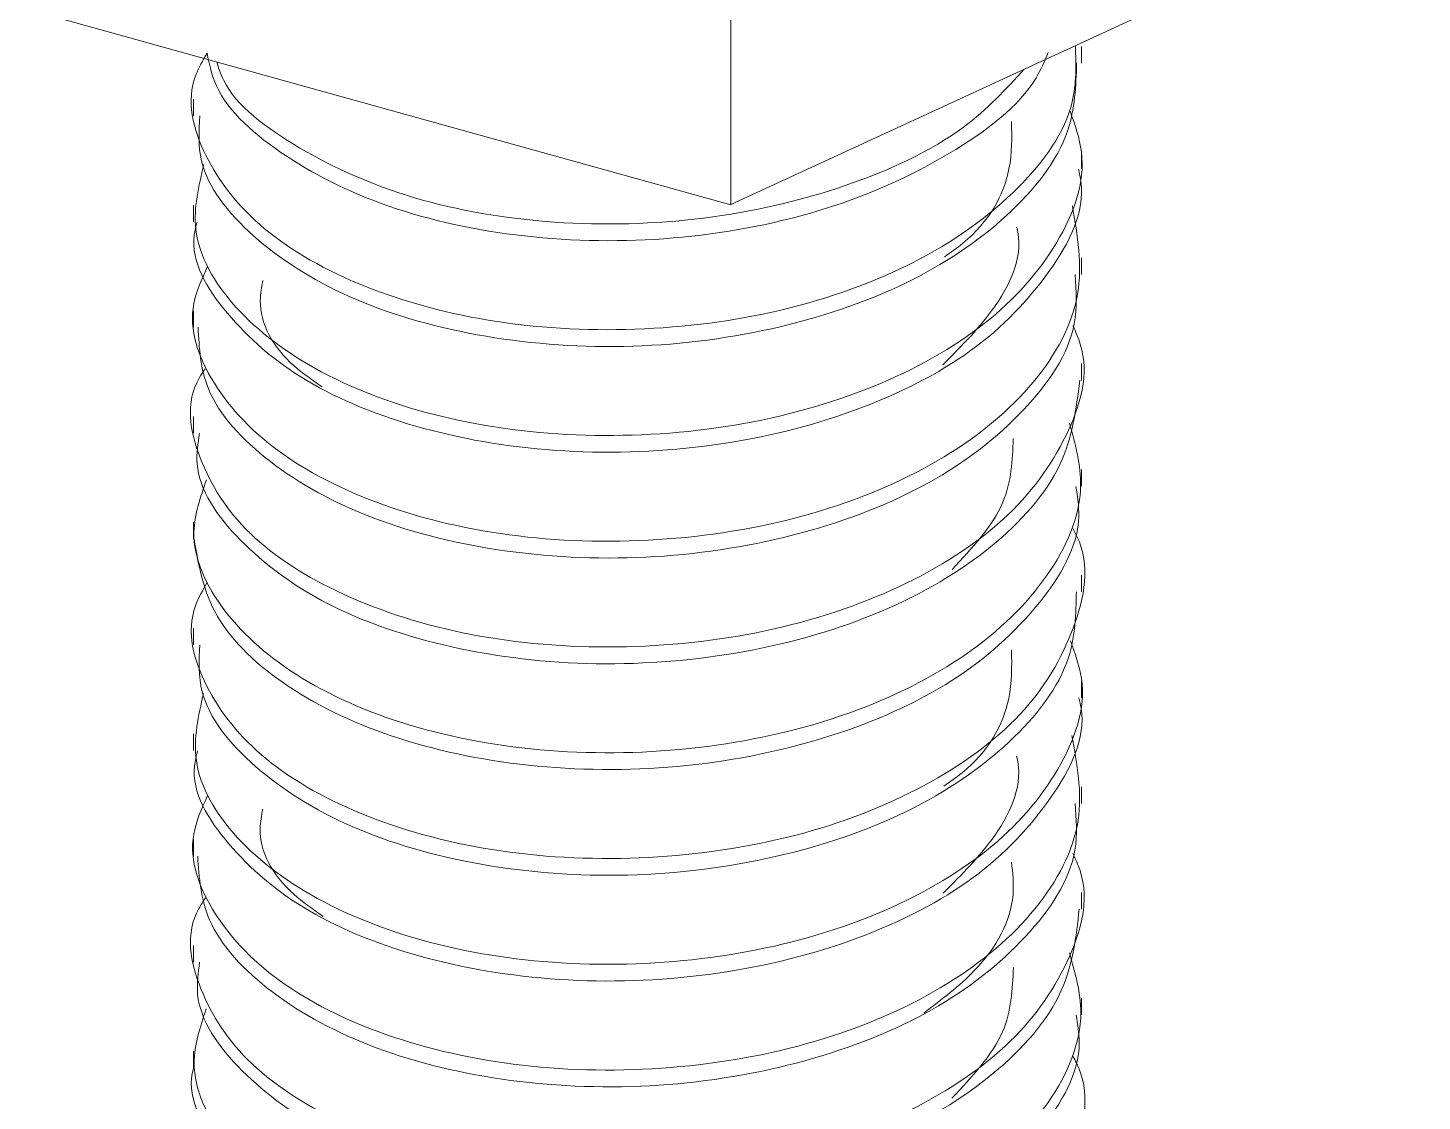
# Model space of a CAD drawing. Extents: x -976302 to -776254, y 5665 to 231437.
# Drawn here: x -791777 to -791682.2, y 82953.7 to 83026.7 of the extents above; entities that cross this region are included whole.
import ezdxf

# ---------------------------------------------------------------- set-up
doc = ezdxf.new("R2010")
doc.units = 0
doc.header["$LTSCALE"] = 1000
doc.header["$MEASUREMENT"] = 0

msp = doc.modelspace()

# ---------------------------------------------------------------- linework, layer by layer
at = {"linetype": 'Continuous', "lineweight": 15}
for p, q in [((-791729.191, 83014.683), (-791729.192, 83161.477)), ((-791729.191, 83014.683), (-791729.192, 83161.477)), ((-791729.197, 83014.688), (-791682.179, 83036.39)), ((-791729.197, 83014.688), (-791682.179, 83036.39)), ((-791777.007, 83027.955), (-791729.191, 83014.683)), ((-791777.007, 83027.955), (-791729.191, 83014.683)), ((-791705.349, 83024.309), (-791705.349, 83025.446)), ((-791705.349, 83024.309), (-791705.349, 83025.446)), ((-791765.736, 83021.851), (-791765.736, 83020.715)), ((-791765.736, 83021.851), (-791765.736, 83020.715)), ((-791705.349, 83017.115), (-791705.349, 83018.261)), ((-791705.349, 83017.115), (-791705.349, 83018.261)), ((-791765.736, 83014.661), (-791765.736, 83013.521)), ((-791765.736, 83014.661), (-791765.736, 83013.521)), ((-791705.349, 83009.929), (-791705.349, 83011.064)), ((-791705.349, 83009.929), (-791705.349, 83011.064)), ((-791765.736, 83007.473), (-791765.736, 83006.33)), ((-791765.736, 83007.473), (-791765.736, 83006.33)), ((-791705.349, 83002.733), (-791705.349, 83003.876)), ((-791705.349, 83002.733), (-791705.349, 83003.876)), ((-791765.736, 83000.277), (-791765.736, 82999.142)), ((-791765.736, 83000.277), (-791765.736, 82999.142)), ((-791705.349, 82995.546), (-791705.349, 82996.685)), ((-791705.349, 82995.546), (-791705.349, 82996.685)), ((-791765.736, 82993.092), (-791765.736, 82991.945)), ((-791765.736, 82993.092), (-791765.736, 82991.945)), ((-791705.349, 82988.355), (-791705.349, 82989.492)), ((-791705.349, 82988.355), (-791705.349, 82989.492)), ((-791765.736, 82985.897), (-791765.736, 82984.761)), ((-791765.736, 82985.897), (-791765.736, 82984.761)), ((-791705.349, 82981.161), (-791705.349, 82982.307)), ((-791705.349, 82981.161), (-791705.349, 82982.307)), ((-791765.736, 82978.707), (-791765.736, 82977.567)), ((-791765.736, 82978.707), (-791765.736, 82977.567)), ((-791705.349, 82973.975), (-791705.349, 82975.11)), ((-791705.349, 82973.975), (-791705.349, 82975.11)), ((-791765.736, 82971.52), (-791765.736, 82970.376)), ((-791765.736, 82971.52), (-791765.736, 82970.376)), ((-791705.349, 82966.779), (-791705.349, 82967.922)), ((-791705.349, 82966.779), (-791705.349, 82967.922)), ((-791765.736, 82964.323), (-791765.736, 82963.189)), ((-791765.736, 82964.323), (-791765.736, 82963.189)), ((-791705.349, 82959.592), (-791705.349, 82960.732)), ((-791705.349, 82959.592), (-791705.349, 82960.732)), ((-791765.736, 82957.137), (-791765.736, 82955.991)), ((-791765.736, 82957.137), (-791765.736, 82955.991))]:
    msp.add_line(p, q, dxfattribs=at)
for points, knots in [([(-791764.82, 83024.978), (-791765.104, 83024.492), (-791766.401, 83022.267), (-791765.305, 83017.937), (-791761.432, 83012.869), (-791754.387, 83008.866), (-791745.278, 83006.407), (-791735.051, 83005.923), (-791724.892, 83007.366), (-791715.898, 83010.77), (-791709.269, 83015.66), (-791705.615, 83020.823), (-791705.72, 83024.187), (-791705.76, 83025.454)], [0, 0, 0, 0, 0.028319, 0.129498, 0.230658, 0.331825, 0.432994, 0.534149, 0.635332, 0.736491, 0.837677, 0.938832, 1, 1, 1, 1]), ([(-791764.82, 83024.978), (-791765.104, 83024.492), (-791766.401, 83022.267), (-791765.305, 83017.937), (-791761.432, 83012.869), (-791754.387, 83008.866), (-791745.278, 83006.407), (-791735.051, 83005.923), (-791724.892, 83007.366), (-791715.898, 83010.77), (-791709.269, 83015.66), (-791705.615, 83020.823), (-791705.72, 83024.187), (-791705.76, 83025.454)], [0, 0, 0, 0, 0.028319, 0.129498, 0.230658, 0.331825, 0.432994, 0.534149, 0.635332, 0.736491, 0.837677, 0.938832, 1, 1, 1, 1]), ([(-791707.609, 83025.032), (-791707.853, 83024.453), (-791708.951, 83021.852), (-791714.113, 83017.933), (-791722.407, 83014.142), (-791732.428, 83012.137), (-791742.723, 83012.169), (-791752.277, 83014.125), (-791759.733, 83017.774), (-791764.139, 83021.674), (-791764.667, 83024.234), (-791764.82, 83024.978)], [0, 0, 0, 0, 0.037252, 0.167168, 0.297119, 0.427031, 0.556973, 0.686891, 0.816818, 0.946746, 1, 1, 1, 1]), ([(-791707.609, 83025.032), (-791707.853, 83024.453), (-791708.951, 83021.852), (-791714.113, 83017.933), (-791722.407, 83014.142), (-791732.428, 83012.137), (-791742.723, 83012.169), (-791752.277, 83014.125), (-791759.733, 83017.774), (-791764.139, 83021.674), (-791764.667, 83024.234), (-791764.82, 83024.978)], [0, 0, 0, 0, 0.037252, 0.167168, 0.297119, 0.427031, 0.556973, 0.686891, 0.816818, 0.946746, 1, 1, 1, 1]), ([(-791705.675, 83024.324), (-791705.729, 83022.764), (-791705.857, 83019.111), (-791710.03, 83013.767), (-791717.049, 83009.031), (-791726.271, 83005.943), (-791736.51, 83004.701), (-791746.641, 83005.544), (-791755.555, 83008.176), (-791762.052, 83012.405), (-791765.545, 83016.836), (-791765.374, 83019.695), (-791765.313, 83020.72)], [0, 0, 0, 0, 0.080126, 0.187601, 0.295086, 0.402567, 0.510038, 0.617535, 0.72501, 0.832513, 0.939983, 1, 1, 1, 1]), ([(-791705.675, 83024.324), (-791705.729, 83022.764), (-791705.857, 83019.111), (-791710.03, 83013.767), (-791717.049, 83009.031), (-791726.271, 83005.943), (-791736.51, 83004.701), (-791746.641, 83005.544), (-791755.555, 83008.176), (-791762.052, 83012.405), (-791765.545, 83016.836), (-791765.374, 83019.695), (-791765.313, 83020.72)], [0, 0, 0, 0, 0.080126, 0.187601, 0.295086, 0.402567, 0.510038, 0.617535, 0.72501, 0.832513, 0.939983, 1, 1, 1, 1]), ([(-791764.162, 83024.39), (-791764.029, 83023.978), (-791763.313, 83021.758), (-791758.769, 83018.357), (-791751.043, 83014.858), (-791741.3, 83013.174), (-791730.955, 83013.442), (-791721.204, 83015.701), (-791713.432, 83019.333), (-791710.493, 83022.533), (-791709.236, 83023.901)], [0, 0, 0, 0, 0.032698, 0.176061, 0.319463, 0.462821, 0.606193, 0.749568, 0.892932, 1, 1, 1, 1]), ([(-791764.162, 83024.39), (-791764.029, 83023.978), (-791763.313, 83021.758), (-791758.769, 83018.357), (-791751.043, 83014.858), (-791741.3, 83013.174), (-791730.955, 83013.442), (-791721.204, 83015.701), (-791713.432, 83019.333), (-791710.493, 83022.533), (-791709.236, 83023.901)], [0, 0, 0, 0, 0.032698, 0.176061, 0.319463, 0.462821, 0.606193, 0.749568, 0.892932, 1, 1, 1, 1]), ([(-791765.032, 83017.423), (-791765.391, 83015.946), (-791766.194, 83012.65), (-791763.318, 83007.566), (-791757.48, 83003.108), (-791749.063, 82999.96), (-791739.148, 82998.69), (-791728.814, 82999.368), (-791719.256, 83002.02), (-791711.487, 83006.399), (-791706.625, 83011.957), (-791704.743, 83017.156), (-791705.792, 83020.115), (-791706.118, 83021.033)], [0, 0, 0, 0, 0.0791372, 0.1765903, 0.2740302, 0.3714981, 0.4689346, 0.5663916, 0.6638336, 0.7612798, 0.8587308, 0.9561675, 1, 1, 1, 1]), ([(-791765.032, 83017.423), (-791765.391, 83015.946), (-791766.194, 83012.65), (-791763.318, 83007.566), (-791757.48, 83003.108), (-791749.063, 82999.96), (-791739.148, 82998.69), (-791728.814, 82999.368), (-791719.256, 83002.02), (-791711.487, 83006.399), (-791706.625, 83011.957), (-791704.743, 83017.156), (-791705.792, 83020.115), (-791706.118, 83021.033)], [0, 0, 0, 0, 0.0791372, 0.1765903, 0.2740302, 0.3714981, 0.4689346, 0.5663916, 0.6638336, 0.7612798, 0.8587308, 0.9561675, 1, 1, 1, 1]), ([(-791710.105, 83020.339), (-791710.084, 83019.264), (-791710.027, 83016.392), (-791711.876, 83013.104), (-791714.244, 83011.434), (-791714.674, 83011.131)], [0, 0, 0, 0, 0.328727, 0.878017, 1, 1, 1, 1]), ([(-791710.105, 83020.339), (-791710.084, 83019.264), (-791710.027, 83016.392), (-791711.876, 83013.104), (-791714.244, 83011.434), (-791714.674, 83011.131)], [0, 0, 0, 0, 0.328727, 0.878017, 1, 1, 1, 1]), ([(-791705.553, 83017.1), (-791705.488, 83016.814), (-791704.949, 83014.456), (-791707.227, 83010.026), (-791712.401, 83004.528), (-791720.519, 83000.418), (-791730.243, 82998.019), (-791740.595, 82997.605), (-791750.349, 82999.192), (-791758.514, 83002.484), (-791763.772, 83007.188), (-791766.106, 83011.099), (-791765.577, 83013.21), (-791765.503, 83013.505)], [0, 0, 0, 0, 0.014868, 0.122396, 0.229903, 0.337441, 0.444943, 0.55246, 0.659974, 0.767483, 0.875011, 0.982515, 1, 1, 1, 1]), ([(-791705.553, 83017.1), (-791705.488, 83016.814), (-791704.949, 83014.456), (-791707.227, 83010.026), (-791712.401, 83004.528), (-791720.519, 83000.418), (-791730.243, 82998.019), (-791740.595, 82997.605), (-791750.349, 82999.192), (-791758.514, 83002.484), (-791763.772, 83007.188), (-791766.106, 83011.099), (-791765.577, 83013.21), (-791765.503, 83013.505)], [0, 0, 0, 0, 0.014868, 0.122396, 0.229903, 0.337441, 0.444943, 0.55246, 0.659974, 0.767483, 0.875011, 0.982515, 1, 1, 1, 1]), ([(-791764.78, 83010.476), (-791765.168, 83009.648), (-791766.384, 83007.05), (-791764.76, 83002.42), (-791760.17, 82997.544), (-791752.614, 82993.816), (-791743.178, 82991.758), (-791732.867, 82991.683), (-791722.864, 82993.544), (-791714.277, 82997.317), (-791708.16, 83002.449), (-791704.916, 83008.505), (-791705.621, 83012.597), (-791705.967, 83014.604)], [0, 0, 0, 0, 0.044878, 0.14077, 0.236636, 0.332521, 0.428389, 0.524255, 0.620137, 0.716004, 0.811899, 0.907762, 1, 1, 1, 1]), ([(-791764.78, 83010.476), (-791765.168, 83009.648), (-791766.384, 83007.05), (-791764.76, 83002.42), (-791760.17, 82997.544), (-791752.614, 82993.816), (-791743.178, 82991.758), (-791732.867, 82991.683), (-791722.864, 82993.544), (-791714.277, 82997.317), (-791708.16, 83002.449), (-791704.916, 83008.505), (-791705.621, 83012.597), (-791705.967, 83014.604)], [0, 0, 0, 0, 0.044878, 0.14077, 0.236636, 0.332521, 0.428389, 0.524255, 0.620137, 0.716004, 0.811899, 0.907762, 1, 1, 1, 1]), ([(-791709.753, 83013.147), (-791709.753, 83013.146), (-791709.267, 83011.376), (-791710.687, 83007.916), (-791713.488, 83005.089), (-791714.772, 83003.793)], [0, 0, 0, 0, 0.000142, 0.541773, 1, 1, 1, 1]), ([(-791709.753, 83013.147), (-791709.753, 83013.146), (-791709.267, 83011.376), (-791710.687, 83007.916), (-791713.488, 83005.089), (-791714.772, 83003.793)], [0, 0, 0, 0, 0.000142, 0.541773, 1, 1, 1, 1]), ([(-791705.777, 83009.932), (-791705.706, 83008.814), (-791705.502, 83005.604), (-791708.913, 83000.552), (-791715.337, 82995.515), (-791724.212, 82992.07), (-791734.321, 82990.407), (-791744.576, 82990.825), (-791753.834, 82993.101), (-791760.919, 82997.024), (-791765.185, 83001.689), (-791765.357, 83004.935), (-791765.432, 83006.346)], [0, 0, 0, 0, 0.057411, 0.164892, 0.272369, 0.379862, 0.487334, 0.594836, 0.70231, 0.809804, 0.91728, 1, 1, 1, 1]), ([(-791705.777, 83009.932), (-791705.706, 83008.814), (-791705.502, 83005.604), (-791708.913, 83000.552), (-791715.337, 82995.515), (-791724.212, 82992.07), (-791734.321, 82990.407), (-791744.576, 82990.825), (-791753.834, 82993.101), (-791760.919, 82997.024), (-791765.185, 83001.689), (-791765.357, 83004.935), (-791765.432, 83006.346)], [0, 0, 0, 0, 0.057411, 0.164892, 0.272369, 0.379862, 0.487334, 0.594836, 0.70231, 0.809804, 0.91728, 1, 1, 1, 1]), ([(-791756.994, 83002.296), (-791757.657, 83002.756), (-791760.052, 83004.414), (-791761.478, 83007.096), (-791761.11, 83009.08), (-791761.026, 83009.535)], [0, 0, 0, 0, 0.227757, 0.822822, 1, 1, 1, 1]), ([(-791756.994, 83002.296), (-791757.657, 83002.756), (-791760.052, 83004.414), (-791761.478, 83007.096), (-791761.11, 83009.08), (-791761.026, 83009.535)], [0, 0, 0, 0, 0.227757, 0.822822, 1, 1, 1, 1]), ([(-791764.954, 83003.52), (-791765.086, 83003.326), (-791766.373, 83001.424), (-791765.644, 82997.374), (-791762.434, 82992.165), (-791755.859, 82987.934), (-791747.073, 82985.143), (-791736.967, 82984.295), (-791726.696, 82985.378), (-791717.447, 82988.438), (-791710.165, 82993.104), (-791706.035, 82998.859), (-791704.665, 83003.611), (-791705.74, 83006.038), (-791705.924, 83006.453)], [0, 0, 0, 0, 0.011006, 0.107912, 0.204815, 0.301713, 0.398628, 0.495521, 0.592443, 0.689339, 0.786252, 0.88315, 0.980045, 1, 1, 1, 1]), ([(-791764.954, 83003.52), (-791765.086, 83003.326), (-791766.373, 83001.424), (-791765.644, 82997.374), (-791762.434, 82992.165), (-791755.859, 82987.934), (-791747.073, 82985.143), (-791736.967, 82984.295), (-791726.696, 82985.378), (-791717.447, 82988.438), (-791710.165, 82993.104), (-791706.035, 82998.859), (-791704.665, 83003.611), (-791705.74, 83006.038), (-791705.924, 83006.453)], [0, 0, 0, 0, 0.011006, 0.107912, 0.204815, 0.301713, 0.398628, 0.495521, 0.592443, 0.689339, 0.786252, 0.88315, 0.980045, 1, 1, 1, 1]), ([(-791705.462, 83002.742), (-791705.704, 83000.803), (-791706.207, 82996.777), (-791711.119, 82991.213), (-791718.621, 82986.763), (-791728.111, 82983.992), (-791738.421, 82983.132), (-791748.4, 82984.33), (-791756.981, 82987.27), (-791762.923, 82991.74), (-791765.824, 82995.937), (-791765.439, 82998.449), (-791765.334, 82999.133)], [0, 0, 0, 0, 0.099892, 0.207379, 0.314888, 0.422376, 0.529864, 0.637367, 0.744855, 0.852374, 0.959858, 1, 1, 1, 1]), ([(-791705.462, 83002.742), (-791705.704, 83000.803), (-791706.207, 82996.777), (-791711.119, 82991.213), (-791718.621, 82986.763), (-791728.111, 82983.992), (-791738.421, 82983.132), (-791748.4, 82984.33), (-791756.981, 82987.27), (-791762.923, 82991.74), (-791765.824, 82995.937), (-791765.439, 82998.449), (-791765.334, 82999.133)], [0, 0, 0, 0, 0.099892, 0.207379, 0.314888, 0.422376, 0.529864, 0.637367, 0.744855, 0.852374, 0.959858, 1, 1, 1, 1]), ([(-791764.862, 82995.971), (-791765.272, 82994.797), (-791766.311, 82991.825), (-791764.057, 82986.932), (-791758.786, 82982.271), (-791750.753, 82978.841), (-791741.04, 82977.2), (-791730.695, 82977.527), (-791720.907, 82979.812), (-791712.74, 82983.921), (-791707.272, 82989.287), (-791704.817, 82994.908), (-791705.767, 82998.395), (-791706.155, 82999.819)], [0, 0, 0, 0, 0.063165, 0.159856, 0.256526, 0.353223, 0.449889, 0.546567, 0.643244, 0.739915, 0.836605, 0.933272, 1, 1, 1, 1]), ([(-791764.862, 82995.971), (-791765.272, 82994.797), (-791766.311, 82991.825), (-791764.057, 82986.932), (-791758.786, 82982.271), (-791750.753, 82978.841), (-791741.04, 82977.2), (-791730.695, 82977.527), (-791720.907, 82979.812), (-791712.74, 82983.921), (-791707.272, 82989.287), (-791704.817, 82994.908), (-791705.767, 82998.395), (-791706.155, 82999.819)], [0, 0, 0, 0, 0.063165, 0.159856, 0.256526, 0.353223, 0.449889, 0.546567, 0.643244, 0.739915, 0.836605, 0.933272, 1, 1, 1, 1]), ([(-791709.982, 82998.776), (-791710.046, 82997.304), (-791710.184, 82994.131), (-791712.76, 82991.364), (-791714.141, 82989.881)], [0, 0, 0, 0, 0.464028, 1, 1, 1, 1]), ([(-791709.982, 82998.776), (-791710.046, 82997.304), (-791710.184, 82994.131), (-791712.76, 82991.364), (-791714.141, 82989.881)], [0, 0, 0, 0, 0.464028, 1, 1, 1, 1]), ([(-791705.724, 82995.533), (-791705.62, 82994.86), (-791705.191, 82992.103), (-791707.944, 82987.376), (-791713.725, 82982.073), (-791722.212, 82978.273), (-791732.14, 82976.21), (-791742.465, 82976.187), (-791752.022, 82978.101), (-791759.649, 82981.693), (-791764.776, 82986.545), (-791765.395, 82990.16), (-791765.702, 82991.948)], [0, 0, 0, 0, 0.03468, 0.142187, 0.24968, 0.357203, 0.464693, 0.572206, 0.679701, 0.787201, 0.894706, 1, 1, 1, 1]), ([(-791705.724, 82995.533), (-791705.62, 82994.86), (-791705.191, 82992.103), (-791707.944, 82987.376), (-791713.725, 82982.073), (-791722.212, 82978.273), (-791732.14, 82976.21), (-791742.465, 82976.187), (-791752.022, 82978.101), (-791759.649, 82981.693), (-791764.776, 82986.545), (-791765.395, 82990.16), (-791765.702, 82991.948)], [0, 0, 0, 0, 0.03468, 0.142187, 0.24968, 0.357203, 0.464693, 0.572206, 0.679701, 0.787201, 0.894706, 1, 1, 1, 1]), ([(-791764.808, 82989.009), (-791765.109, 82988.48), (-791766.402, 82986.209), (-791765.246, 82981.84), (-791761.281, 82976.794), (-791754.17, 82972.824), (-791745.016, 82970.415), (-791734.78, 82969.983), (-791724.624, 82971.478), (-791715.728, 82974.927), (-791708.976, 82979.859), (-791705.573, 82985.788), (-791704.662, 82990.329), (-791705.834, 82992.483), (-791705.929, 82992.657)], [0, 0, 0, 0, 0.029221, 0.125465, 0.221689, 0.317922, 0.414153, 0.510374, 0.60662, 0.702844, 0.799093, 0.895313, 0.991543, 1, 1, 1, 1]), ([(-791764.808, 82989.009), (-791765.109, 82988.48), (-791766.402, 82986.209), (-791765.246, 82981.84), (-791761.281, 82976.794), (-791754.17, 82972.824), (-791745.016, 82970.415), (-791734.78, 82969.983), (-791724.624, 82971.478), (-791715.728, 82974.927), (-791708.976, 82979.859), (-791705.573, 82985.788), (-791704.662, 82990.329), (-791705.834, 82992.483), (-791705.929, 82992.657)], [0, 0, 0, 0, 0.029221, 0.125465, 0.221689, 0.317922, 0.414153, 0.510374, 0.60662, 0.702844, 0.799093, 0.895313, 0.991543, 1, 1, 1, 1]), ([(-791705.696, 82988.37), (-791705.73, 82986.865), (-791705.81, 82983.266), (-791709.882, 82977.957), (-791716.829, 82973.181), (-791726.01, 82970.049), (-791736.236, 82968.753), (-791746.385, 82969.544), (-791755.345, 82972.131), (-791761.918, 82976.324), (-791765.502, 82980.786), (-791765.369, 82983.694), (-791765.319, 82984.768)], [0, 0, 0, 0, 0.077283, 0.184757, 0.29224, 0.399721, 0.507191, 0.614689, 0.722162, 0.829664, 0.937133, 1, 1, 1, 1]), ([(-791705.696, 82988.37), (-791705.73, 82986.865), (-791705.81, 82983.266), (-791709.882, 82977.957), (-791716.829, 82973.181), (-791726.01, 82970.049), (-791736.236, 82968.753), (-791746.385, 82969.544), (-791755.345, 82972.131), (-791761.918, 82976.324), (-791765.502, 82980.786), (-791765.369, 82983.694), (-791765.319, 82984.768)], [0, 0, 0, 0, 0.077283, 0.184757, 0.29224, 0.399721, 0.507191, 0.614689, 0.722162, 0.829664, 0.937133, 1, 1, 1, 1]), ([(-791765.063, 82981.45), (-791765.41, 82979.93), (-791766.173, 82976.589), (-791763.203, 82971.48), (-791757.286, 82967.052), (-791748.816, 82963.947), (-791738.876, 82962.73), (-791728.546, 82963.459), (-791719.024, 82966.162), (-791711.315, 82970.579), (-791706.542, 82976.163), (-791704.732, 82981.299), (-791705.788, 82984.182), (-791706.097, 82985.028)], [0, 0, 0, 0, 0.081422, 0.17899, 0.276545, 0.374128, 0.47168, 0.569254, 0.666811, 0.764374, 0.861939, 0.959492, 1, 1, 1, 1]), ([(-791765.063, 82981.45), (-791765.41, 82979.93), (-791766.173, 82976.589), (-791763.203, 82971.48), (-791757.286, 82967.052), (-791748.816, 82963.947), (-791738.876, 82962.73), (-791728.546, 82963.459), (-791719.024, 82966.162), (-791711.315, 82970.579), (-791706.542, 82976.163), (-791704.732, 82981.299), (-791705.788, 82984.182), (-791706.097, 82985.028)], [0, 0, 0, 0, 0.081422, 0.17899, 0.276545, 0.374128, 0.47168, 0.569254, 0.666811, 0.764374, 0.861939, 0.959492, 1, 1, 1, 1]), ([(-791710.102, 82984.386), (-791710.086, 82983.291), (-791710.044, 82980.399), (-791711.911, 82977.105), (-791714.277, 82975.446), (-791714.698, 82975.151)], [0, 0, 0, 0, 0.3336982, 0.8812993, 1, 1, 1, 1]), ([(-791710.102, 82984.386), (-791710.086, 82983.291), (-791710.044, 82980.399), (-791711.911, 82977.105), (-791714.277, 82975.446), (-791714.698, 82975.151)], [0, 0, 0, 0, 0.3336982, 0.8812993, 1, 1, 1, 1]), ([(-791705.519, 82981.148), (-791705.464, 82980.916), (-791704.916, 82978.615), (-791707.135, 82974.228), (-791712.218, 82968.704), (-791720.28, 82964.551), (-791729.973, 82962.105), (-791740.324, 82961.635), (-791750.108, 82963.174), (-791758.327, 82966.422), (-791763.675, 82971.099), (-791766.073, 82975.047), (-791765.556, 82977.208), (-791765.473, 82977.551)], [0, 0, 0, 0, 0.0120374, 0.1195665, 0.2270731, 0.3346097, 0.4421117, 0.5496261, 0.6571407, 0.7646482, 0.8721774, 0.9796806, 1, 1, 1, 1]), ([(-791705.519, 82981.148), (-791705.464, 82980.916), (-791704.916, 82978.615), (-791707.135, 82974.228), (-791712.218, 82968.704), (-791720.28, 82964.551), (-791729.973, 82962.105), (-791740.324, 82961.635), (-791750.108, 82963.174), (-791758.327, 82966.422), (-791763.675, 82971.099), (-791766.073, 82975.047), (-791765.556, 82977.208), (-791765.473, 82977.551)], [0, 0, 0, 0, 0.0120374, 0.1195665, 0.2270731, 0.3346097, 0.4421117, 0.5496261, 0.6571407, 0.7646482, 0.8721774, 0.9796806, 1, 1, 1, 1]), ([(-791764.784, 82974.507), (-791765.179, 82973.636), (-791766.378, 82970.991), (-791764.681, 82966.326), (-791760.003, 82961.475), (-791752.385, 82957.783), (-791742.912, 82955.777), (-791732.594, 82955.753), (-791722.615, 82957.667), (-791714.078, 82961.484), (-791708.04, 82966.646), (-791704.903, 82972.65), (-791705.646, 82976.667), (-791706.004, 82978.601)], [0, 0, 0, 0, 0.04717, 0.143158, 0.239121, 0.335104, 0.431066, 0.52703, 0.623007, 0.71897, 0.814961, 0.910921, 1, 1, 1, 1]), ([(-791764.784, 82974.507), (-791765.179, 82973.636), (-791766.378, 82970.991), (-791764.681, 82966.326), (-791760.003, 82961.475), (-791752.385, 82957.783), (-791742.912, 82955.777), (-791732.594, 82955.753), (-791722.615, 82957.667), (-791714.078, 82961.484), (-791708.04, 82966.646), (-791704.903, 82972.65), (-791705.646, 82976.667), (-791706.004, 82978.601)], [0, 0, 0, 0, 0.04717, 0.143158, 0.239121, 0.335104, 0.431066, 0.52703, 0.623007, 0.71897, 0.814961, 0.910921, 1, 1, 1, 1]), ([(-791709.768, 82977.191), (-791709.763, 82977.172), (-791709.278, 82975.382), (-791710.7, 82971.931), (-791713.495, 82969.132), (-791714.764, 82967.861)], [0, 0, 0, 0, 0.0059924, 0.5488009, 1, 1, 1, 1]), ([(-791709.768, 82977.191), (-791709.763, 82977.172), (-791709.278, 82975.382), (-791710.7, 82971.931), (-791713.495, 82969.132), (-791714.764, 82967.861)], [0, 0, 0, 0, 0.0059924, 0.5488009, 1, 1, 1, 1]), ([(-791705.779, 82973.976), (-791705.699, 82972.914), (-791705.461, 82969.76), (-791708.784, 82964.747), (-791715.129, 82959.675), (-791723.958, 82956.185), (-791734.047, 82954.471), (-791744.314, 82954.835), (-791753.611, 82957.065), (-791760.767, 82960.948), (-791765.137, 82965.64), (-791765.359, 82968.933), (-791765.458, 82970.392)], [0, 0, 0, 0, 0.054559, 0.162042, 0.26952, 0.377016, 0.484489, 0.591992, 0.699468, 0.806961, 0.914439, 1, 1, 1, 1]), ([(-791705.779, 82973.976), (-791705.699, 82972.914), (-791705.461, 82969.76), (-791708.784, 82964.747), (-791715.129, 82959.675), (-791723.958, 82956.185), (-791734.047, 82954.471), (-791744.314, 82954.835), (-791753.611, 82957.065), (-791760.767, 82960.948), (-791765.137, 82965.64), (-791765.359, 82968.933), (-791765.458, 82970.392)], [0, 0, 0, 0, 0.054559, 0.162042, 0.26952, 0.377016, 0.484489, 0.591992, 0.699468, 0.806961, 0.914439, 1, 1, 1, 1]), ([(-791756.914, 82966.286), (-791757.621, 82966.777), (-791760.054, 82968.471), (-791761.492, 82971.176), (-791761.117, 82973.143), (-791761.033, 82973.581)], [0, 0, 0, 0, 0.241207, 0.830864, 1, 1, 1, 1]), ([(-791756.914, 82966.286), (-791757.621, 82966.777), (-791760.054, 82968.471), (-791761.492, 82971.176), (-791761.117, 82973.143), (-791761.033, 82973.581)], [0, 0, 0, 0, 0.241207, 0.830864, 1, 1, 1, 1]), ([(-791764.929, 82967.549), (-791765.086, 82967.314), (-791766.379, 82965.366), (-791765.604, 82961.275), (-791762.296, 82956.084), (-791755.653, 82951.885), (-791746.818, 82949.141), (-791736.693, 82948.345), (-791726.434, 82949.479), (-791717.226, 82952.589), (-791710.009, 82957.29), (-791705.968, 82963.069), (-791704.66, 82967.795), (-791705.75, 82970.188), (-791705.926, 82970.573)], [0, 0, 0, 0, 0.013312, 0.110133, 0.206948, 0.30376, 0.400587, 0.497394, 0.594228, 0.691038, 0.787865, 0.884676, 0.981485, 1, 1, 1, 1]), ([(-791764.929, 82967.549), (-791765.086, 82967.314), (-791766.379, 82965.366), (-791765.604, 82961.275), (-791762.296, 82956.084), (-791755.653, 82951.885), (-791746.818, 82949.141), (-791736.693, 82948.345), (-791726.434, 82949.479), (-791717.226, 82952.589), (-791710.009, 82957.29), (-791705.968, 82963.069), (-791704.66, 82967.795), (-791705.75, 82970.188), (-791705.926, 82970.573)], [0, 0, 0, 0, 0.013312, 0.110133, 0.206948, 0.30376, 0.400587, 0.497394, 0.594228, 0.691038, 0.787865, 0.884676, 0.981485, 1, 1, 1, 1]), ([(-791710.108, 82969.99), (-791710.026, 82969.249), (-791709.744, 82966.713), (-791711.773, 82962.978), (-791714.855, 82960.649), (-791716.079, 82959.724)], [0, 0, 0, 0, 0.199258, 0.681872, 1, 1, 1, 1]), ([(-791710.108, 82969.99), (-791710.026, 82969.249), (-791709.744, 82966.713), (-791711.773, 82962.978), (-791714.855, 82960.649), (-791716.079, 82959.724)], [0, 0, 0, 0, 0.199258, 0.681872, 1, 1, 1, 1]), ([(-791705.499, 82966.791), (-791705.71, 82964.906), (-791706.154, 82960.932), (-791710.956, 82955.397), (-791718.391, 82950.905), (-791727.845, 82948.089), (-791738.148, 82947.173), (-791748.151, 82948.322), (-791756.781, 82951.217), (-791762.805, 82955.654), (-791765.785, 82959.886), (-791765.426, 82962.449), (-791765.324, 82963.181)], [0, 0, 0, 0, 0.097066, 0.20455, 0.312055, 0.419541, 0.527026, 0.634527, 0.742012, 0.849529, 0.95701, 1, 1, 1, 1]), ([(-791705.499, 82966.791), (-791705.71, 82964.906), (-791706.154, 82960.932), (-791710.956, 82955.397), (-791718.391, 82950.905), (-791727.845, 82948.089), (-791738.148, 82947.173), (-791748.151, 82948.322), (-791756.781, 82951.217), (-791762.805, 82955.654), (-791765.785, 82959.886), (-791765.426, 82962.449), (-791765.324, 82963.181)], [0, 0, 0, 0, 0.097066, 0.20455, 0.312055, 0.419541, 0.527026, 0.634527, 0.742012, 0.849529, 0.95701, 1, 1, 1, 1]), ([(-791764.881, 82960.001), (-791765.288, 82958.783), (-791766.297, 82955.765), (-791763.958, 82950.841), (-791758.604, 82946.209), (-791750.514, 82942.818), (-791740.77, 82941.23), (-791730.424, 82941.608), (-791720.667, 82943.945), (-791712.555, 82948.094), (-791707.171, 82953.489), (-791704.806, 82959.051), (-791705.777, 82962.463), (-791706.162, 82963.814)], [0, 0, 0, 0, 0.0654582, 0.1622539, 0.2590305, 0.355835, 0.4526073, 0.5493927, 0.6461755, 0.7429535, 0.8397488, 0.9365224, 1, 1, 1, 1]), ([(-791764.881, 82960.001), (-791765.288, 82958.783), (-791766.297, 82955.765), (-791763.958, 82950.841), (-791758.604, 82946.209), (-791750.514, 82942.818), (-791740.77, 82941.23), (-791730.424, 82941.608), (-791720.667, 82943.945), (-791712.555, 82948.094), (-791707.171, 82953.489), (-791704.806, 82959.051), (-791705.777, 82962.463), (-791706.162, 82963.814)], [0, 0, 0, 0, 0.0654582, 0.1622539, 0.2590305, 0.355835, 0.4526073, 0.5493927, 0.6461755, 0.7429535, 0.8397488, 0.9365224, 1, 1, 1, 1]), ([(-791709.972, 82962.823), (-791710.043, 82961.33), (-791710.195, 82958.156), (-791712.783, 82955.393), (-791714.154, 82953.93)], [0, 0, 0, 0, 0.470238, 1, 1, 1, 1]), ([(-791709.972, 82962.823), (-791710.043, 82961.33), (-791710.195, 82958.156), (-791712.783, 82955.393), (-791714.154, 82953.93)], [0, 0, 0, 0, 0.470238, 1, 1, 1, 1]), ([(-791705.707, 82959.577), (-791705.604, 82958.961), (-791705.154, 82956.261), (-791707.834, 82951.575), (-791713.53, 82946.243), (-791721.966, 82942.398), (-791731.865, 82940.285), (-791742.206, 82940.207), (-791751.759, 82942.074), (-791759.592, 82945.626), (-791764.297, 82950.475), (-791766.298, 82954.168), (-791765.73, 82955.98), (-791765.726, 82955.99)], [0, 0, 0, 0, 0.031833, 0.139345, 0.246841, 0.354369, 0.461862, 0.569377, 0.676876, 0.78438, 0.891889, 0.999382, 1, 1, 1, 1]), ([(-791705.707, 82959.577), (-791705.604, 82958.961), (-791705.154, 82956.261), (-791707.834, 82951.575), (-791713.53, 82946.243), (-791721.966, 82942.398), (-791731.865, 82940.285), (-791742.206, 82940.207), (-791751.759, 82942.074), (-791759.592, 82945.626), (-791764.297, 82950.475), (-791766.298, 82954.168), (-791765.73, 82955.98), (-791765.726, 82955.99)], [0, 0, 0, 0, 0.031833, 0.139345, 0.246841, 0.354369, 0.461862, 0.569377, 0.676876, 0.78438, 0.891889, 0.999382, 1, 1, 1, 1]), ([(-791764.799, 82953.039), (-791765.116, 82952.468), (-791766.402, 82950.151), (-791765.184, 82945.743), (-791761.127, 82940.72), (-791753.951, 82936.784), (-791744.754, 82934.424), (-791734.506, 82934.043), (-791724.368, 82935.591), (-791715.52, 82939.087), (-791708.837, 82944.051), (-791705.526, 82949.999), (-791704.668, 82954.512), (-791705.848, 82956.632), (-791705.928, 82956.776)], [0, 0, 0, 0, 0.031475, 0.127638, 0.223781, 0.319934, 0.416083, 0.512223, 0.608386, 0.704529, 0.800699, 0.896838, 0.992987, 1, 1, 1, 1]), ([(-791764.799, 82953.039), (-791765.116, 82952.468), (-791766.402, 82950.151), (-791765.184, 82945.743), (-791761.127, 82940.72), (-791753.951, 82936.784), (-791744.754, 82934.424), (-791734.506, 82934.043), (-791724.368, 82935.591), (-791715.52, 82939.087), (-791708.837, 82944.051), (-791705.526, 82949.999), (-791704.668, 82954.512), (-791705.848, 82956.632), (-791705.928, 82956.776)], [0, 0, 0, 0, 0.031475, 0.127638, 0.223781, 0.319934, 0.416083, 0.512223, 0.608386, 0.704529, 0.800699, 0.896838, 0.992987, 1, 1, 1, 1])]:
    msp.add_open_spline(points, degree=3, knots=knots, dxfattribs=at)

doc.saveas('drawing.dxf')
